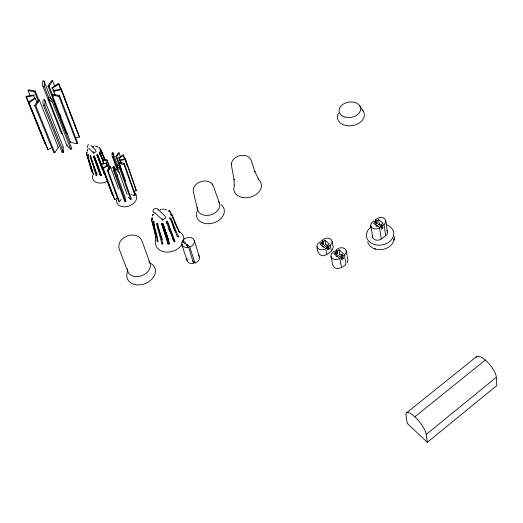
<?xml version="1.0" encoding="UTF-8"?>
<svg xmlns="http://www.w3.org/2000/svg" width="523" height="523" viewBox="0 0 523 523"><rect width="100%" height="100%" fill="white"/><g stroke="black" fill="none" stroke-linecap="round" stroke-linejoin="round"><path stroke-width="0.78" d="M258.597 179.18L254.825 171.452L254.982 171.93L251.406 160.718C247.797 150.99 230.074 155.488 231.506 165.758L234.121 179.716L234.082 179.193L234.18 185.377M113.23 166.85L114.066 166.634L114.38 170.485L125.664 201.669L124.84 201.845L113.53 170.668L113.23 166.85L113.779 168.373M112.975 152.847C114.851 157.717 111.144 158.848 112.138 153.023L112.975 152.847L117.616 165.798M100.383 175.695C99.082 173.956 102.181 173.257 101.187 175.519L100.383 175.695L93.846 157.449L93.506 156.011L94.173 155.815A0.686 0.68 -14.9 0 1 94.31 156.057L101.187 175.519M70.344 141.988L70.638 142.406L77.084 143.694L77.633 142.838L59.517 95.526L52.405 94.336L52.215 95.127L58.936 96.395L77.084 143.694M43.958 80.862C46.155 87.472 41.121 89.335 42.742 81.117L43.958 80.862L51.568 100.357M88.629 148.702L89.054 148.617L93.741 153.134L96.114 151.598L95.532 150.036M88.217 154.71L88.184 154.913A0.726 0.53 -79.4 0 1 88.099 155.109L87.982 156.384L93.401 174.362L87.524 155.965L87.655 154.664A0.673 0.458 -77 0 1 87.857 154.422L88.217 154.651M231.382 164.346L231.467 163.372M367.604 242.103C372.435 254.864 395.362 250.412 394.237 236.481M168.988 241.835L169.217 243.901L168.079 244.136L167.857 241.953L168.661 241.515M393.943 240.103L394.061 239.442M394.1 239.181L394.218 238.508M90.623 155.684L90.832 155.946A0.7 0.641 -85.7 0 1 90.845 156.299L96.866 175.787L96.14 175.65L90.113 156.142A0.68 0.601 -84.9 0 1 90.25 155.821L90.577 155.671M153.416 214.495L153.01 214.312L152.755 215.077M156.88 223.654L156.861 225.256L161.967 243.934L162.999 244.163L157.907 225.485L157.926 223.883A0.785 0.719 -70.1 0 0 157.894 223.36L156.985 223.399A0.83 0.732 -71.2 0 0 156.88 223.654L162.339 239.586M119.577 201.898L108.143 170.74C113.027 165.235 109.163 165.072 107.392 170.583L118.839 201.734L119.577 201.898L121.094 199.348M115.988 156.54L116.707 156.73L119.054 152.906L118.303 152.755L115.988 156.54L120.061 167.975M54.804 152.768L35.76 105.653L39.454 100.22L38.715 99.795L34.681 105.443L53.758 152.559L54.804 152.768L58.269 147.44L57.811 146.891M178.788 236.762C177.062 240.554 171.779 218.627 170.91 219.974L169.838 218.836A0.791 0.686 34.4 0 1 169.478 218.457L169.831 217.836A0.785 0.654 34 0 1 170.328 217.967L171.4 219.098L175.761 230.427L178.788 236.762L176.957 236.357M153.363 214.607L152.853 215.051A0.83 0.333 -48.1 0 1 152.67 215.136L152.252 215.947M110.497 166.889L118.531 188.947M347.265 262.638L347.913 260.036L346.206 250.824M161.967 243.934L162.738 242.554M58.269 147.44L39.421 100.279M134.96 195.471L135.32 194.85L124.317 163.601C118.662 161.019 116.315 164.072 123.944 164.222L134.96 195.471L131.155 194.667M48.018 85.903L48.26 86.426L49.038 86.158L52.653 80.856L51.587 80.666L48.018 85.903L66.349 133.489L67.219 133.561M123.944 164.222L124.317 163.601M96.14 175.65L97.03 174.231M102.247 159.816L102.632 159.195C110.19 159.299 107.843 162.385 102.247 159.816L103.652 163.614M58.936 96.395L59.517 95.526M28.092 90.61L28.68 89.753L35.525 91.179L34.721 91.845L28.092 90.61L30.21 95.84M153.331 221.543L152.978 222.975L156.207 234.546L157.397 241.266L158.044 241.901L156.861 235.18L153.631 223.615L153.984 222.177A0.785 0.601 -69.1 0 0 154.167 221.68L153.723 221.222A0.791 0.569 -67.4 0 0 153.331 221.543L154.638 225.335M332.255 250.321L333.256 247.281L332.079 241.181M183.553 242.62L182.952 240.142A6.538 4.897 -18.2 0 1 193.242 238.88A6.538 4.897 -18.2 0 1 190.032 246.967L186.803 244.169L185.933 244.771L188.64 247.386L193.621 263.507A6.446 4.884 -18.3 0 1 186.959 258.702M62.518 133.509L61.511 133.627L61.394 132.012M103.678 172.832L104.312 172.76L97.5 154.527A0.667 0.641 36.2 0 0 97.33 154.403L96.84 154.958L104.744 173.996M331.602 250.962L326.64 254.616M485.305 360.033L414.85 416.811A15.402 4.511 51.7 0 0 406.018 415.458L407.286 423.421L427.35 442.334L496.85 385.49L496.314 377.312A15.036 5.295 50.9 0 0 486.717 361.315A15.036 5.295 50.9 0 0 475.858 357.667M427.35 442.334L426.232 434.423L496.314 377.312M406.724 412.686L476.708 356.542M175.002 241.188L174.067 241.829L166.432 222.092A0.791 0.765 18.7 0 1 166.275 221.595L166.948 221.137A0.791 0.752 27.1 0 1 167.38 221.445L175.002 241.188L172.865 239.586M152.461 218.065L152.33 217.973A0.785 0.418 -57.6 0 0 151.977 218.104L151.487 219.248L154.586 230.551L155.671 237.671M345.788 264.148C343.081 267.861 334.746 271.391 332.772 265.05L331.026 256.414M372.67 235.566A5.302 4.092 -8.7 0 0 375.168 239.796A5.302 4.092 -8.7 0 0 381.306 238.978L385.739 235.71A5.295 4.079 -8.4 0 0 387.262 231.218M339.773 258.303L341.303 257.179L340.028 256.067L338.185 257.414L333.857 253.629L335.694 252.289L334.426 251.184L332.896 252.295A5.42 4.21 -11.1 0 0 332.197 258.329A5.42 4.21 -11.1 0 0 339.773 258.303L341.454 266.952M341.303 257.179L341.781 259.663L343.31 258.545L342.833 256.061L344.363 254.936A5.407 4.197 -10.8 0 0 345.036 248.935A5.407 4.197 -10.8 0 0 337.479 248.955L335.956 250.066L336.439 252.557L337.708 253.662L336.184 254.773L335.694 252.289M341.016 258.179L342.035 257.427L341.558 254.943L343.389 253.603L339.054 249.837L337.224 251.171L337.708 253.662M375.351 221.915L375.756 224.439L377.24 223.347L376.841 220.83L378.626 219.529L383.026 223.158L381.241 224.465L382.535 225.544L382.921 228.061L381.43 229.152L381.045 226.636L379.744 225.557L377.952 226.871L373.566 223.223L375.351 221.915L374.069 220.85L372.579 221.935A5.354 4.099 -8.7 0 0 372.023 227.786A5.354 4.099 -8.7 0 0 379.548 227.727L381.045 226.636M376.161 226.237L379.312 223.936L378.626 219.529M336.662 256.551L339.898 254.185L339.054 249.837M382.535 225.544L384.026 224.452A5.348 4.086 -8.5 0 0 384.549 218.627A5.348 4.086 -8.5 0 0 377.044 218.679L375.553 219.765L375.952 222.282L377.24 223.347M335.426 253.295L336.439 252.557M327.195 247.431L327.699 249.902L329.215 248.798L327.967 247.706L327.463 245.235L329.281 243.914L325.038 240.22L323.227 241.534L323.73 244.012L322.22 245.11L321.71 242.633L320.468 241.548L318.952 242.646A5.348 4.125 -11.7 0 0 318.206 248.569A5.348 4.125 -11.7 0 0 325.672 248.536L327.195 247.431L325.94 246.333L324.123 247.66L319.886 243.953L321.71 242.633M329.215 248.798L328.712 246.326L330.229 245.222A5.341 4.112 -11.5 0 0 330.948 239.331A5.341 4.112 -11.5 0 0 323.495 239.357L321.985 240.456L322.495 242.934L323.73 244.012M326.953 248.445L327.967 247.706M102.841 168.118L103.306 168.563L107.843 165.327L107.254 165.242L102.841 168.118L114.38 199.263L114.838 199.708L117.865 197.694M118.813 157.704C118.473 159.842 123.238 155.024 123.598 155.318L123.134 154.88L118.813 157.704L120.434 162.274M321.488 243.659L322.495 242.934M322.717 246.876L325.927 244.548L325.038 240.22M28.327 102.083L28.955 102.691L35.708 98.147L34.878 98.036L28.327 102.083L47.567 149.16L48.181 149.774L51.914 147.401M154.429 213.09L154.488 212.547L155.168 212.953L162.568 220.091L165.843 217.862L165.425 216.607M130.75 199.544L131.436 199.086L120.303 167.87C117.793 163.169 113.936 165.19 119.597 168.334L130.75 199.544L128.481 197.341M119.597 168.334L120.303 167.87M112.027 167.909L112.608 167.654M70.853 149.395L71.86 148.748L53.464 101.495C49.75 95.304 44.808 97.402 52.411 102.148L70.853 149.395L66.944 145.564L67.238 144.936M52.411 102.148L53.464 101.495M59.014 84.111L58.38 83.517L51.725 87.995L52.555 88.099L59.014 84.111L62.793 94.035M326.123 254.949C320.494 258.029 316.526 252.053 317.069 246.686M158.096 210.181L158.678 209.945M192.49 260.735L195.197 263.056A6.446 4.884 -18.3 0 0 198.439 255.1M88.897 144.662L87.635 145.492L87.531 147.859M165.654 209.592L164.908 209.383L166.713 209.847M101.155 164.555L106.731 163.032L101.109 163.947L101.155 164.555L112.707 195.707L101.39 164.706M26.163 97.173L33.773 95.572L34.27 94.938L26.15 96.33L26.163 97.173L45.409 144.256L35.002 118.002M188.64 247.386L188.437 247.431A6.538 4.897 -18.2 0 1 182.141 241.345L184.913 243.79L185.783 243.188L182.808 240.319M61.296 88.943L53.692 90.544L53.189 91.126L53.804 91.368L61.335 89.786L61.296 88.943L79.274 136.281L79.319 137.124L75.691 137.882M43.514 105.476L44.749 105.215C46.436 96.86 41.212 98.638 43.514 105.476L62.296 152.644L63.486 152.396L63.002 146.832M136.346 190.732L125.343 158.842L120.048 159.973L119.767 160.371L120.153 160.554L125.396 159.456L136.346 190.732L133.45 191.34M113.53 170.668L114.38 170.485M97.664 146.871L96.154 146.218L96.945 146.708M106.3 162.856L107.411 165.896M162.32 209.108L164.13 209.095M94.715 146.041L95.559 146.048M169.106 211.527L168.752 210.991A0.83 0.373 14.7 0 1 168.936 210.939L169.635 211.076L170.511 212.887M106.869 160.751L109.647 168.36M99.004 147.689L100.266 148.447L104.822 159.338M169.635 211.076L168.936 210.939L169.746 211.214M34.681 105.443L35.76 105.653M107.392 170.583L108.143 170.74M98.952 147.676L99.148 147.368L99.841 148.009M104.835 159.829L101.122 150.977L100.357 150.186A0.68 0.445 35.7 0 1 99.965 149.97L99.932 149.545A0.686 0.412 33.2 0 1 100.279 149.571L101.102 150.382L105.123 159.973M100.324 150.173L100.88 151.69M374.278 248.615L374.821 248.804M375.037 248.876L375.534 249.046M161.391 209.318L160.149 209.481L160.391 209.906M375.553 219.765L376.841 220.83M379.312 223.936L381.823 226.008M382.921 228.061L381.627 226.989L381.241 224.465M335.956 250.066L337.224 251.171M341.558 254.943L342.833 256.061M339.898 254.185L341.519 255.59M342.035 257.427L343.31 258.545M321.985 240.456L323.227 241.534M327.463 245.235L328.712 246.326M325.927 244.548L328.339 246.66M165.059 216.123L158.6 209.932C156.521 206.69 151.409 209.037 153.337 212.691M114.89 168.498L119.407 172.832M90.91 145.512L95.258 149.676M103.639 173.205L104.561 174.107M103.214 159.94L99.716 152.2A0.68 0.556 41.4 0 0 99.462 152.101L99.135 152.526A0.66 0.569 42.3 0 0 99.35 152.794L103.75 162.79M177.526 228.074L177.787 228.348L176.421 226.014M219.477 203.212L213.358 186.083C209.265 176.584 192.026 181.488 193.32 191.666L197.596 209.886M93.794 146.329L92.78 146.362L93.153 146.878M212.129 183.985L212.711 184.782M359.634 105.607L363.393 111.438M152.468 218.071L152.409 218.555A0.791 0.458 -60.3 0 1 152.062 218.974L151.572 220.118L155.272 234.284M97.611 154.684L102.266 166.419M174.878 222.85L175.787 224.798M101.057 150.918L101.965 153.095M103.181 155.998L104.09 158.175M28.955 102.691L48.181 149.774M26.15 96.33L28.595 102.305M29.203 103.802L30.733 107.535M31.341 109.032L32.256 111.275M32.864 112.765L34.394 116.505M102.547 167.131L103.43 169.328M35.44 98.684L36.943 102.43M33.694 95.591L34.897 98.586M35.237 90.982L38.833 99.965M34.649 91.839L38.545 101.567M173.165 218.542L170.59 212.083L169.596 211.567A0.778 0.386 17.8 0 1 169.106 211.527M44.749 105.215L63.486 152.396M44.573 99.926L63.25 147.126M48.456 98.376L66.983 145.603M42.912 86.308L61.459 133.476M44.122 86.001L48.822 97.997M49.084 86.099L53.156 96.605M60.145 114.609L61.021 116.858M52.287 95.147L70.638 142.406M52.862 89.714L53.732 91.963M52.627 88.06L53.784 91.061M53.804 91.368L55.255 95.121M52.653 80.856L54.706 86.197M127.841 271.666L119.427 249.654C115.06 237.109 136.804 228.799 142.008 240.972L149.977 263.089M87.655 154.664L88.23 156.187M61.335 89.786L79.319 137.124M63.95 97.088L65.983 102.43M66.565 103.959L68.591 109.3M69.173 110.83L72.658 119.989M74.109 123.807L75.848 128.39M58.38 83.517L60.119 88.093M90.113 156.142L96.971 174.309M93.159 151.572L93.741 153.134M94.336 156.161L100.54 172.747M96.781 163.634L98.703 168.759M93.512 156.318L100.292 174.421M96.925 155.135L102.521 170.191M103.306 168.563L114.838 199.708M100.279 149.571L101.952 154.122M99.782 152.258L102.286 159.057M99.416 152.873L100.527 155.893M107.666 165.713L109.059 169.517M106.346 163.464L107.176 165.745M107.248 160.136L109.47 166.222M117.276 174.774L117.819 176.277M114.073 166.674L125.337 197.871M112.138 153.023L112.687 154.547M116.721 165.582L127.096 194.51M113.275 156.586L117.917 169.537M112.432 156.763L117.087 169.707M119.277 163.274L125.513 180.795M116.734 156.691L121.349 169.648M119.277 158.142L121.29 163.594M119.054 152.906L120.669 157.482M123.598 155.318L127.605 166.765M123.134 154.88L124.474 158.698M162.836 223.609L168.72 241.064L162.836 223.609A0.837 0.817 -29 0 0 162.745 223.36L161.764 223.334A0.785 0.771 -44.5 0 0 161.685 223.851L168.079 244.136M151.971 218.104L152.5 219.621M163.058 224.602L168.733 241.083L162.888 223.857M161.685 223.857L167.85 242.071M162.15 218.836L162.568 220.091M166.432 222.092L166.942 223.609M168.713 228.93L169.478 231.205M167.38 221.438L173.459 239.684M170.328 217.96L174.59 230.898M86.72 154.213L90.172 164.725L91.754 171.577L86.53 154.05L86.825 152.879A0.706 0.327 -67 0 0 86.981 152.67L86.975 152.154L86.472 153.461M181.814 244.503L187.071 260.578M186.803 244.169L187.79 247.235M189.797 247.059L194.961 263.141M194.288 240.6L199.374 256.715M169.217 243.901L163.13 224.844M325.672 248.536L326.81 254.08M155.664 237.69L155.586 236.801M330.229 245.222L331.347 250.779M344.363 254.936L346.01 263.592M370.735 225.4L372.651 237.167M379.548 227.727L381.306 238.978M384.026 224.452L385.739 235.71M385.843 220.981L387.53 232.251M87.446 150.552L87.818 149.585L87.079 151.154M125.343 158.842L125.396 159.456M125.402 198.629L125.664 201.669M62.23 151.14L62.296 152.644M155.593 237.109L155.736 240.403M107.235 181.213A10.329 7.237 -19.7 0 1 96.154 182.311A10.329 7.237 -19.7 0 1 92.911 174.944M178.859 231.231A14.461 10.761 -18.9 0 1 183.73 239.874M183.455 241.299A14.461 10.761 -18.9 0 1 182.965 242.718M182.252 244.104A14.461 10.761 -18.9 0 1 164.614 251.936A14.461 10.761 -18.9 0 1 156.024 240.024M134.718 192.895A10.512 7.531 -19.5 0 1 129.384 205.885A10.512 7.531 -19.5 0 1 116.381 199.838M258.12 179.173A14.036 10.297 -14.5 0 1 258.316 192.621A14.036 10.297 -14.5 0 1 240.789 197.073A14.036 10.297 -14.5 0 1 234.644 185.135M221.144 204.63A14.232 10.525 -16.6 0 1 213.528 222.909A14.232 10.525 -16.6 0 1 196.831 212.05M197.066 211.364A14.232 10.525 -16.6 0 1 197.361 210.684M218.437 201.322A11.441 8.427 -16.5 0 1 210.749 214.868A11.441 8.427 -16.5 0 1 197.433 207.193M362.217 109.902A13.559 9.63 -9.5 0 1 352.757 125.533A13.559 9.63 -9.5 0 1 338.015 114.302M338.289 113.7A13.559 9.63 -9.5 0 1 338.616 113.105M150.598 263.291A14.762 11.094 -20.9 0 1 153.147 277.661A14.762 11.094 -20.9 0 1 135.182 284.617A14.762 11.094 -20.9 0 1 127.292 272.32M148.839 261.14A11.872 8.884 -20.8 0 1 142.472 275.425A11.872 8.884 -20.8 0 1 127.403 270.031M127.351 269.463A11.872 8.884 -20.8 0 1 127.337 268.881M386.275 224.661A13.742 10.591 -8.5 0 1 391.4 239.796A13.742 10.591 -8.5 0 1 371.055 243.064A13.742 10.591 -8.5 0 1 370.97 227.119M386.66 230.297A5.295 4.079 -8.4 0 1 387 230.741M414.916 416.87A15.402 4.511 51.7 0 1 426.232 434.423M170.308 214.352L170.733 214.901A0.83 0.582 29.5 0 0 170.988 214.986L172.139 215.783L176.552 226.812L179.664 232.696L172.034 214.92L170.89 214.116A0.785 0.516 27.4 0 0 170.439 214.155L170.308 214.352M345.049 117.1A10.905 7.708 -9.5 0 0 360.661 108.366A10.905 7.708 -9.5 0 0 343.853 103.783A10.905 7.708 -9.5 0 0 345.049 117.1"/></g></svg>
